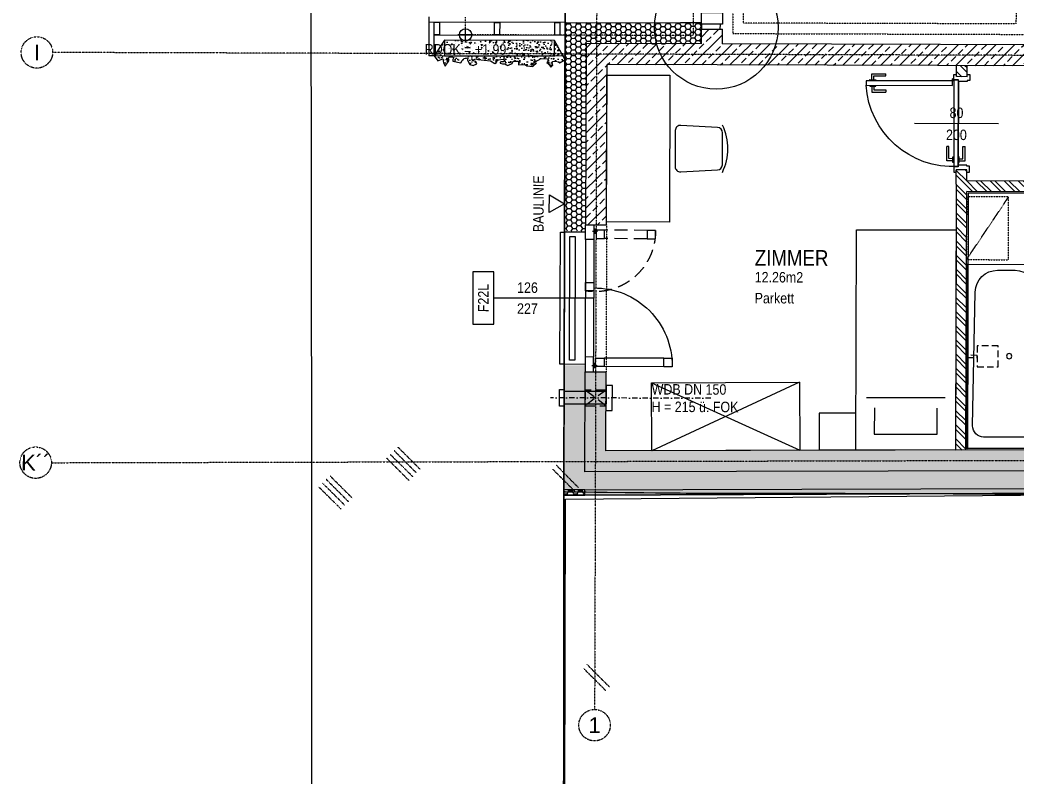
# Model space of a CAD drawing. Header units: millimetres. Extents: x -378801 to -302223, y -36469 to 154078.
# Drawn here: x -366939 to -357427, y 17063 to 24286 of the extents above; entities that cross this region are included whole.
import ezdxf
from ezdxf.enums import TextEntityAlignment as Align

# ---------------------------------------------------------------- set-up
doc = ezdxf.new("R2010")
doc.units = ezdxf.units.MM
doc.linetypes.add('HIDDEN2', pattern=[0.1875, 0.125, -0.0625])
doc.linetypes.add('STRICHPUNKT', pattern=[1, 0.5, -0.25, 0, -0.25])
for name, color, linetype in [('00_HLP---------M0', 6, 'Continuous'), ('00_HLP-G00-L01-M0', 6, 'Continuous'), ('01-BFL-G00-L01-M0', 10, 'Continuous'), ('01-SYM-G00-L01-M0', 8, 'Continuous'), ('01-TXT---------M0', 1, 'Continuous'), ('01-TXT---------PP', 1, 'Continuous'), ('01-TXT-G00-L01-M0', 1, 'Continuous'), ('02-ABB-G00-L01-M0', 50, 'Continuous'), ('02-ANS-G00-L01-M0', 8, 'Continuous'), ('02-AXO-G00-L01-M0', 8, 'STRICHPUNKT'), ('02-DIM-G00-L01-BEHÖRDE', 20, 'Continuous'), ('02-FIL-G00-L01-GRÜN', 72, 'Continuous'), ('02-FIL-G00-L01-LILA', 223, 'Continuous'), ('02-FIL-G00-L01-ORANGE', 40, 'Continuous'), ('02-FIL-G00-L01-STB', 8, 'Continuous'), ('02-FLI-G00-L01-M0', 141, 'Continuous'), ('02-HID-G00-L01-M0', 8, 'HIDDEN2'), ('02-TWA---------M0', 4, 'Continuous'), ('02-TWA-G00-L01-M0', 4, 'Continuous'), ('02-TWB-G00-L01-M0', 5, 'Continuous'), ('02-WDA---------M0', 8, 'Continuous'), ('02-WDA-G00-L01-M0', 8, 'Continuous'), ('02-ZWA---------M0', 2, 'Continuous'), ('02-ZWA-G00-L01-M0', 2, 'Continuous'), ('04-HLP---------M0', 8, 'HIDDEN2'), ('04-STO---------M0', 1, 'Continuous'), ('04-STO-G00-L01-M0', 1, 'Continuous'), ('04-SYM---------EP', 8, 'Continuous'), ('04-SYM-G00-L01-EP', 8, 'Continuous'), ('04-TXT---------EP', 8, 'Continuous'), ('04-TXT-G00-L01-M0', 8, 'Continuous'), ('04-TXT-G00-L01-POS', 8, 'Continuous'), ('05-STO--------M0', 1, 'Continuous'), ('05-SYM---------M0', 8, 'Continuous'), ('05-SYM--------M0', 8, 'Continuous'), ('05-SYM-G00-L01-M0', 8, 'Continuous'), ('05-TXT---------PP', 8, 'Continuous'), ('05-TXT--------M0', 8, 'Continuous'), ('05-TXT-G00-L01-M0', 8, 'Continuous'), ('07-SAN---------M0', 8, 'Continuous'), ('07-SAN-G00-L01-M0', 8, 'Continuous'), ('07_MOB-G00-L01-M0', 6, 'HIDDEN2'), ('09-SYM-G00-L01-GEHSTEIG', 8, 'Continuous')]:
    doc.layers.add(name, color=color, linetype=linetype)
doc.layers.add('09-VER-G00-L01-DÄMMUNG', color=3, linetype='Continuous', plot=False)
doc.layers.add('09-VER-G00-L01-GEBÄUDE', color=5, linetype='Continuous', plot=False)
doc.layers.add('09-VER-G00-L01-GRUNDSTÜCKSGRENZE', color=161, linetype='Continuous', lineweight=25)
doc.styles.add('ARIAL', font='arial.ttf', dxfattribs={"width": 0.85})
doc.styles.get("Standard").update_dxf_attribs({"font": 'arial.ttf'})
pattern_1 = [(0.26447, (-337081.752, 30520.496), (47.497575, 27.715835), [31.75, -63.5]), (120.26447, (-337081.752, 30520.496), (-47.751405, 27.27619), [31.75, -63.5]), (60.26447, (-337081.752, 30520.496), (-0.25383, 54.992024), [-63.5, 31.75])]
pattern_2 = [(44.82971, (-389052.15, -18110.56), (-89.53527, 90.06906), []), (44.82971, (-388962.35, -18110.83), (-89.53527, 90.06906), [63.5, -31.75])]
pattern_3 = [(134.82971, (-389052.15, -18110.56), (-67.5518, -67.15145), []), (134.82971, (-389052.02, -18065.66), (-67.5518, -67.15145), [])]

# ---------------------------------------------------------------- blocks, each defined once
blk = doc.blocks.new('05-TXT')
at = {"layer": '05-TXT--------M0'}
blk.add_line((-0.4, 0), (0.4, 0), dxfattribs=at)
at = {"layer": '05-TXT--------M0', "color": 8, "style": 'ARIAL', "width": 0.85}
blk.add_attdef('BREITE', text='', height=0.1, dxfattribs=at).set_placement((0, 0.05), align=Align.CENTER)
blk.add_attdef('HÖHE', text='', height=0.1, rotation=360, dxfattribs=at).set_placement((0, -0.06), align=Align.TOP_CENTER)
blk = doc.blocks.new('01-SQM')
at = {"layer": '01-TXT---------M0', "color": 1, "style": 'ARIAL', "width": 0.85}
blk.add_attdef('ROOM', (0, 0), '', height=0.15, dxfattribs=at)
blk.add_attdef('AREA', text='', height=0.1, dxfattribs=at).set_placement((0, -0.06), align=Align.TOP_LEFT)
at = {"layer": '01-TXT---------PP', "color": 1, "style": 'ARIAL', "width": 0.85}
blk.add_attdef('NR', text='', height=0.15, dxfattribs=at).set_placement((-0.1173, 0), align=Align.RIGHT)
blk.add_attdef('FLOOR', text='', height=0.1, dxfattribs=at).set_placement((0, -0.26), align=Align.TOP_LEFT)
blk = doc.blocks.new('FENSTER_140')
at = {"layer": '02-WDA---------M0'}
for points in [[(0.07, -0.2), (0.07, -0.4)], [(1.33, -0.2), (1.33, -0.4)]]:
    blk.add_lwpolyline(points, dxfattribs=at)
at = {"layer": '04-HLP---------M0', "linetype": 'Continuous'}
for points in [[(0.13, 0.55), (0.13, 0.63), (0.05, 0.63), (0.05, 0.55)], [(0.13, -0.1), (0.13, -0.02), (0.05, -0.02), (0.05, -0.1)]]:
    blk.add_lwpolyline(points, close=True, dxfattribs=at)
for points in [[(0.05, 0.55), (0.05, -0.02)], [(0.13, 0.55), (0.13, -0.02)]]:
    blk.add_lwpolyline(points, dxfattribs=at)
at = {"layer": '04-HLP---------M0'}
for points in [[(1.27, 0.3874), (1.27, 0.4674), (1.35, 0.4674), (1.35, 0.3874)], [(1.27, -0.1), (1.27, -0.02), (1.35, -0.02), (1.35, -0.1)]]:
    blk.add_lwpolyline(points, close=True, dxfattribs=at)
for points in [[(1.27, 0.3874), (1.27, -0.02)], [(1.35, 0.3874), (1.35, -0.02)], [(0.059, -0.135), (0.059, -0.085)], [(1.341, -0.135), (1.341, -0.085)], [(0.034, -0.11), (0.084, -0.11)], [(1.366, -0.11), (1.316, -0.11)]]:
    blk.add_lwpolyline(points, dxfattribs=at)
at = {"layer": '04-HLP---------M0', "linetype": 'Continuous'}
blk.add_arc((0.059, -0.11), 0.74, 359.09057, 90.46457, dxfattribs=at)
at = {"layer": '04-HLP---------M0'}
blk.add_arc((1.341, -0.11), 0.5775, 89.17818, 188.24632, dxfattribs=at)
at = {"layer": '04-STO---------M0'}
for points in [[(0.14, -0.2), (0, -0.2), (0, -0.12), (0.14, -0.12)], [(0.77, -0.2), (0.85, -0.2), (0.85, -0.12), (0.77, -0.12)], [(1.26, -0.2), (1.4, -0.2), (1.4, -0.12), (1.26, -0.12)]]:
    blk.add_lwpolyline(points, close=True, dxfattribs=at)
at = {"layer": '04-SYM---------EP'}
for p, q in [((1.26, -0.12), (0.14, -0.12)), ((1.26, -0.2), (0.14, -0.2))]:
    blk.add_line(p, q, dxfattribs=at)
blk = doc.blocks.new('04-TXT')
blk.add_line((0, 0), (0.9529, 0))
at = {"layer": '04-TXT---------EP', "color": 8, "style": 'ARIAL', "width": 0.85}
blk.add_attdef('WIDTH', text='', height=0.1, dxfattribs=at).set_placement((0.6322, 0.05), align=Align.CENTER)
blk.add_attdef('HEIGHT', text='', height=0.1, dxfattribs=at).set_placement((0.6322, -0.05), align=Align.TOP_CENTER)
blk = doc.blocks.new('TÜR-80_10er-WAND')
at = {"layer": '00_HLP---------M0'}
blk.add_lwpolyline([(0.4115, -0.025), (-0.4115, -0.025), (-0.4115, -0.025), (-0.4115, 0.017), (0.4115, 0.017)], close=True, dxfattribs=at)
for points in [[(0.4, 0.017), (-0.4, 0.017)], [(-0.375, 0.017), (-0.375, 0.027), (-0.32, 0.027), (-0.32, 0.017)], [(-0.3575, 0.027), (-0.3575, 0.083), (-0.2225, 0.083)], [(-0.3375, 0.027), (-0.3375, 0.063), (-0.2225, 0.063)], [(-0.2225, 0.063), (-0.2225, 0.083)], [(-0.375, -0.025), (-0.375, -0.035), (-0.32, -0.035), (-0.32, -0.025)], [(-0.3575, -0.035), (-0.3575, -0.091), (-0.2225, -0.091)], [(-0.3375, -0.035), (-0.3375, -0.071), (-0.2225, -0.071)], [(-0.2225, -0.071), (-0.2225, -0.091)]]:
    blk.add_lwpolyline(points, dxfattribs=at)
at = {"layer": '02-ZWA---------M0'}
for points in [[(-0.445, 0.1), (-0.445, 0)], [(0.445, 0.1), (0.445, 0)]]:
    blk.add_lwpolyline(points, dxfattribs=at)
at = {"layer": '05-STO--------M0'}
for points in [[(-0.465, 0.1), (-0.465, 0.125), (-0.41, 0.125), (-0.41, 0.1), (-0.4, 0.1), (-0.4, 0.017), (-0.415, 0.017), (-0.415, -0.025), (-0.465, -0.025), (-0.465, 0)], [(0.465, 0.1), (0.465, 0.125), (0.41, 0.125), (0.41, 0.1), (0.4, 0.1), (0.4, 0.017), (0.415, 0.017), (0.415, -0.025), (0.465, -0.025), (0.465, 0)]]:
    blk.add_lwpolyline(points, dxfattribs=at)
at = {"layer": '05-SYM---------M0'}
for points in [[(0.352, -0.8085), (0.296, -0.8085), (0.296, -0.6735)], [(0.316, -0.6735), (0.296, -0.6735)], [(0.352, -0.7885), (0.316, -0.7885), (0.316, -0.6735)], [(0.414, -0.8085), (0.47, -0.8085), (0.47, -0.6735)], [(0.414, -0.7885), (0.45, -0.7885), (0.45, -0.6735)], [(0.45, -0.6735), (0.47, -0.6735)], [(0.362, -0.826), (0.352, -0.826), (0.352, -0.771), (0.362, -0.771)], [(0.404, -0.826), (0.414, -0.826), (0.414, -0.771), (0.404, -0.771)]]:
    blk.add_lwpolyline(points, dxfattribs=at)
at = {"layer": '05-SYM--------M0'}
blk.add_lwpolyline([(0.404, -0.0395), (0.404, -0.8625), (0.404, -0.8625), (0.362, -0.8625), (0.362, -0.0395)], close=True, dxfattribs=at)
for points in [[(0.41, -0.036), (0.42, -0.036)], [(0.415, -0.031), (0.415, -0.041)]]:
    blk.add_lwpolyline(points, dxfattribs=at)
blk.add_circle((0.415, -0.036), 0.01, dxfattribs=at)
blk.add_arc((0.415, -0.036), 0.8282, 176.33088, 266.33088, dxfattribs=at)
blk = doc.blocks.new('FENSTER_235')
at = {"layer": '04-STO---------M0'}
for points in [[(0, 0), (0, -0.11), (0.2, -0.11), (0.2, 0)], [(0.18, -0.775), (0.18, -0.695), (0.1, -0.695), (0.1, -0.775)], [(0.08, -1.275), (0.08, -1.195), (0, -1.195), (0, -1.275)], [(0.18, -1.86), (0.18, -1.78), (0.1, -1.78), (0.1, -1.86)], [(0, -2.36), (0, -2.47), (0.2, -2.47), (0.2, -2.36)]]:
    blk.add_lwpolyline(points, close=True, dxfattribs=at)
at = {"layer": '04-SYM---------EP'}
for points in [[(0, -0.11), (0, -1.195)], [(0.08, -1.195), (0.08, -0.11)], [(0.1, -0.775), (0.1, -1.78)], [(0.18, -0.775), (0.18, -1.78)]]:
    blk.add_lwpolyline(points, dxfattribs=at)
blk = doc.blocks.new('WANDLÜFER')
at = {"layer": '02-TWA---------M0', "linetype": 'HIDDEN2', "ltscale": 0.75}
for points in [[(0.075, 0), (0.075, -0.2), (-0.075, -0.2), (-0.075, 0), (0.075, 0)], [(-0.075, 0), (0.075, -0.2)], [(0.075, 0), (-0.075, -0.2)]]:
    blk.add_lwpolyline(points, dxfattribs=at)
at = {"layer": '07-SAN---------M0', "linetype": 'STRICHPUNKT', "ltscale": 0.1}
blk.add_lwpolyline([(0, 1), (0, -0.53)], dxfattribs=at)
at = {"layer": '07-SAN---------M0'}
for points in [[(0, 0), (-0.12, 0), (-0.12, 0.06), (0.12, 0.06), (0.12, 0)], [(0.08, -0.4), (-0.08, -0.4), (-0.08, -0.445), (0.08, -0.445)]]:
    blk.add_lwpolyline(points, close=True, dxfattribs=at)
for points in [[(-0.06, 0), (-0.06, -0.4)], [(0.06, 0), (0.06, -0.4)]]:
    blk.add_lwpolyline(points, dxfattribs=at)
blk = doc.blocks.new('türachse&qualität')
at = {"layer": '05-SYM---------M0'}
blk.add_line((-0.4, 0), (-0.4, 0), dxfattribs=at)
at = {"layer": '05-TXT---------PP'}
blk.add_lwpolyline([(-0.5, -0.25), (-0.5, 0.25), (-0.7, 0.25), (-0.7, -0.25)], close=True, dxfattribs=at)
at = {"layer": '05-TXT---------PP', "color": 8, "style": 'ARIAL', "text_generation_flag": 6, "width": 0.85}
blk.add_attdef('POS.NR.', text='', height=0.1, rotation=270, dxfattribs=at).set_placement((-0.6529, -0.0112), align=Align.TOP_CENTER)
blk = doc.blocks.new('01-HK2')
for p, q in [((0.098, 0), (-0.098, 0)), ((0, -0.098), (0, 0.098))]:
    blk.add_line(p, q)
blk.add_circle((0, 0), 0.0773)
at = {"layer": '01-TXT---------M0', "color": 8, "style": 'ARIAL', "width": 0.85}
blk.add_attdef('HEIGHT', text='', height=0.1, rotation=360, dxfattribs=at).set_placement((0, 0.132), align=Align.BOTTOM_CENTER)
blk = doc.blocks.new('01-HK3')
blk.add_lwpolyline([(0, 0), (0.0423, 0.0732), (-0.0423, 0.0732)], close=True)
at = {"color": 0, "style": 'ARIAL', "width": 0.85}
blk.add_attdef('HEIGHT', text='', height=0.05, dxfattribs=at).set_placement((0, 0.35), align=Align.TOP_CENTER)
blk = doc.blocks.new('07-Badewanne_175x75')
blk.add_lwpolyline([(0, 0.75), (1.75, 0.75), (1.75, 0), (0, 0)], close=True)
blk.add_lwpolyline([(0.1059, 0.5866), (0.1059, 0.1634, 0.418658), (0.2134, 0.0575), (1.4885, 0.0792, 0.409076), (1.6971, 0.2909), (1.6971, 0.4591, 0.409783), (1.4885, 0.6708), (0.2134, 0.6925, 0.419369), (0.1059, 0.5866)], format="xyb", close=True)
at = {"linetype": 'HIDDEN2', "ltscale": 0.5}
for points in [[(0.775, 0.1), (0.775, 0.1), (0.775, 0.3), (0.975, 0.3), (0.975, 0.1)], [(0.865, 0), (0.865, 0.1), (0.885, 0.1), (0.885, 0)]]:
    blk.add_lwpolyline(points, close=True, dxfattribs=at)
blk.add_circle((0.878, 0.4045), 0.025)
blk = doc.blocks.new('möbel_schreibtisch')
at = {"flags": 128}
blk.add_lwpolyline([(0, -0.1), (-0.6, -0.1), (-0.6, 1.3), (0, 1.3)], close=True, dxfattribs=at)
blk.add_lwpolyline([(-1.056, 0.8021, 0.39805), (-1.1032, 0.7521), (-1.1032, 0.4467, 0.39805), (-1.056, 0.3968), (-0.706, 0.3774, 0.430564), (-0.6532, 0.4273), (-0.6532, 0.7716, 0.430564), (-0.706, 0.8215)], format="xyb", close=True, dxfattribs=at)
blk.add_arc((-0.6532, 0.5994), 0.5031, 153.43495, 206.56505)
blk = doc.blocks.new('BETT_90')
blk.add_lwpolyline([(0, 0.95), (-0.35, 0.95), (-0.35, 1.3), (0, 1.3)], close=True)
at = {"flags": 128}
blk.add_lwpolyline([(-2.1, 0.95), (-2.1, 0), (0, 0), (0, 0.95)], close=True, dxfattribs=at)
for points in [[(-0.5, 0.85), (-0.5, 0.1)], [(-0.4, 0.775), (-0.15, 0.775), (-0.15, 0.175), (-0.4, 0.175)]]:
    blk.add_lwpolyline(points)

msp = doc.modelspace()

# ---------------------------------------------------------------- hatches: boundary and pattern name
at = {"layer": '02-FIL-G00-L01-GRÜN', "true_color": 0x636466}
h = msp.add_hatch(dxfattribs=at)
h.set_pattern_fill('AR-CONC', color=251, scale=0.5, angle=467.16870486, style=0)
h.set_pattern_definition([(309.82971, (-388781.146, 73073.85), (91.11562, 7.69878), [9.525, -104.775]), (4.82971, (-388781.15, 73073.85), (-17.90525, -95.47553), [7.62, -83.82]), (259.37871, (-388773.55, 73074.49), (73.2107, -87.77632), [8.095, -89.045]), (313.64551, (-388781.22, 73048.45), (135.6014, 20.61824), [14.2875, -157.1625]), (263.1941, (-388769.92, 73050.16), (118.3339, -124.06502), [12.1425, -133.5675]), (8.6457, (-388781.22, 73048.45), (118.3341, -124.0648), [11.43, -125.73]), (338.82971, (-388768.5, 73054.76), (75.95908, 50.90723), [9.525, -104.775]), (33.82971, (-388768.5, 73054.76), (30.62717, -92.18542), [7.62, -83.82]), (288.37831, (-388762.17, 73059), (106.58603, -41.27839), [8.095, -89.045]), (322.32971, (-388781.146, 73073.847), (1.418643, -42.281922), [0, -82.804, 0, -85.09, 0, -84.1375]), (352.32971, (-388781.146, 73073.847), (33.260812, -50.189362), [0, -48.514, 0, -80.899, 0, -32.0675]), (32.32971, (-388809.467, 73073.93), (67.803511, 2.662867), [0, -31.75, 0, -99.06, 0, -131.445]), (42.32971, (-388822.167, 73073.97), (74.02648, -12.933314), [0, -41.275, 0, -65.786, 0, -93.345])])
h.paths.add_polyline_path([(-362988.5468, 23944.5669), (-362954.0043, 23895.4189), (-362903.8921, 23915.1865), (-362897.1118, 23877.9022), (-362882.6273, 23843.8437), (-362846.3594, 23896.106), (-362848.0766, 23913.3394), (-362864.3745, 23887.9652), (-362846.2609, 23929.2372), (-362821.053, 23934.0216), (-362799.4148, 23927.7728), (-362807.8708, 23907.919), (-362810.1308, 23891.1389), (-362732.1288, 23877.0331), (-362719.2491, 23897.7573), (-362701.0632, 23919.3494), (-362667.3952, 23923.844), (-362670.6249, 23902.4607), (-362646.895, 23859.5521), (-362615.7636, 23852.2741), (-362580.169, 23868.5352), (-362590.4889, 23890.122), (-362611.6381, 23896.5716), (-362623.5994, 23903.3934), (-362590.8171, 23914.0739), (-362572.0618, 23908.4297), (-362450.5323, 23895.6937), (-362410.2652, 23871.2236), (-362392.5595, 23879.7178), (-362389.7187, 23894.8784), (-362376.1, 23904.8634), (-362329.3675, 23911.4746), (-362313.0977, 23893.9886), (-362330.0032, 23886.7261), (-362347.4535, 23885.653), (-362356.4702, 23881.7423), (-362356.4986, 23872.1797), (-362335.1269, 23867.0537), (-362312.0476, 23868.6724), (-362296.7958, 23857.7607), (-362283.3127, 23849.6668), (-362243.8415, 23871.3278), (-362233.0925, 23893.5716), (-362183.0066, 23892.2978), (-362182.996, 23857.4224), (-362121.7921, 23860.9437), (-362102.6463, 23846.8923), (-362047.1726, 23841.5443), (-362012.6842, 23873.8179), (-362037.8006, 23853.9561), (-362065.2752, 23857.6656), (-362047.2577, 23871.0498), (-362022.4456, 23887.2888), (-361966.1591, 23918.9795), (-361906.5151, 23914.302), (-361897.5519, 23900.2126), (-361912.8108, 23878.8828), (-361896.5286, 23865.8969), (-361875.3649, 23834.4961), (-361854.4811, 23854.6842), (-361862.8494, 23879.4595), (-361856.6323, 23888.4409), (-361831.2982, 23891.1782), (-361802.0451, 23886.5915), (-361789.1278, 23877.5527), (-361738.6545, 23906.4904), (-361838.1061, 24091.1484), (-362888.1015, 24094.269)])
at = {"layer": '02-FIL-G00-L01-LILA', "true_color": 0x636466}
h = msp.add_hatch(dxfattribs=at)
h.set_pattern_fill('HONEY', color=251, scale=10, angle=107.16870486, style=0)
h.set_pattern_definition(pattern_1)
h.paths.add_polyline_path([(-361543.5166, 22270.2648), (-361543.3383, 22330.2645), (-361538.1966, 24060.2569), (-360438.2015, 24056.9876), (-360437.7854, 24196.987), (-360437.6368, 24246.9868), (-360437.607, 24256.9867), (-360637.6062, 24257.5811), (-361737.6013, 24260.8504), (-361743.5157, 22270.8592)])
h = msp.add_hatch(dxfattribs=at)
h.set_pattern_fill('HONEY', color=251, scale=10, angle=107.16870486, style=0)
h.set_pattern_definition(pattern_1)
h.paths.add_polyline_path([(-349747.0758, 21055.1996), (-349947.0749, 21055.794), (-349947.2532, 20995.7943), (-349950.2081, 20001.5771), (-361550.3415, 19973.9428), (-361547.4992, 20930.2707), (-361547.3208, 20990.2704), (-361747.32, 20990.8649), (-361750.849, 19803.4646), (-361550.8489, 19803.9411), (-349750.711, 19832.0519)])
h = msp.add_hatch(dxfattribs=at)
h.set_pattern_fill('HONEY', color=251, scale=10, angle=107.16870486, style=0)
h.set_pattern_definition(pattern_1)
h.paths.add_polyline_path([(-361750.849, 19803.4646), (-361751.0005, 19753.2061), (-361551, 19753.1018), (-361550.8489, 19803.9411)])
h = msp.add_hatch(dxfattribs=at)
h.set_pattern_fill('HONEY', color=251, scale=10, angle=107.16870486, style=0)
h.set_pattern_definition(pattern_1)
h.paths.add_polyline_path([(-361550.8489, 19803.9411), (-361550.7405, 19753.1024), (-351085.9869, 19807.5707), (-351085.9228, 19828.8711)])
at = {"layer": '02-FIL-G00-L01-ORANGE', "true_color": 0x636466}
h = msp.add_hatch(dxfattribs=at)
h.set_pattern_fill('ANSI32', color=251, scale=10, angle=197.16870486, style=0)
h.set_pattern_definition(pattern_3)
h.paths.add_polyline_path([(-357903.8071, 23849.4543), (-358003.8066, 23849.7515), (-358004.1187, 23744.752), (-357904.1191, 23744.4548)])
h = msp.add_hatch(dxfattribs=at)
h.set_pattern_fill('ANSI32', color=251, scale=10, angle=197.16870486, style=0)
h.set_pattern_definition(pattern_3)
h.paths.add_polyline_path([(-357032.0802, 22746.8586), (-357907.0763, 22749.4592), (-357906.7643, 22854.4587), (-358006.7638, 22854.7559), (-358007.1651, 22719.7565), (-358014.7064, 20182.3661), (-357914.7052, 20182.6043), (-357907.3735, 22649.4596), (-357032.3774, 22646.859)])
at = {"layer": '02-FIL-G00-L01-STB', "true_color": 0x636466}
h = msp.add_hatch(dxfattribs=at)
h.set_pattern_fill('ANSI33', color=251, scale=20, angle=107.16870486, style=0)
h.set_pattern_definition(pattern_2)
h.paths.add_polyline_path([(-355038.2253, 24040.9385), (-360238.2023, 24056.3932), (-360237.7863, 24196.3926), (-360437.7854, 24196.987), (-360438.2015, 24056.9876), (-361538.1966, 24060.2569), (-361543.3383, 22330.2645), (-361467.3386, 22330.0387), (-361467.3386, 22330.0386), (-361343.3392, 22329.6701), (-361338.7919, 23859.6634), (-355038.8197, 23840.9393)])
h = msp.add_hatch(dxfattribs=at)
h.set_pattern_fill('ANSI33', color=251, scale=20, angle=107.16870486, style=0)
h.set_pattern_definition(pattern_2)
h.paths.add_polyline_path([(-353893.0006, 22432.5277), (-354092.9997, 22433.1221), (-354099.6614, 20191.6927), (-361349.7447, 20174.4212), (-361347.5001, 20929.6763), (-361471.4995, 20930.0448), (-361471.4995, 20930.0448), (-361547.4992, 20930.2707), (-361550.3415, 19973.9428), (-349950.2081, 20001.5771), (-349947.2532, 20995.7943), (-350023.2529, 20996.0201), (-350023.2529, 20996.0202), (-350147.2523, 20996.3887), (-350149.616, 20201.1026), (-353899.6591, 20192.1691)])

# ---------------------------------------------------------------- linework, layer by layer
at = {"layer": '00_HLP-G00-L01-M0', "color": 251, "true_color": 0x636466}
for points in [[(-362988.5468, 23944.5669), (-362954.0043, 23895.4189), (-362903.8921, 23915.1865), (-362897.1118, 23877.9022), (-362882.6273, 23843.8437), (-362846.3594, 23896.106), (-362848.0766, 23913.3394), (-362864.3745, 23887.9652), (-362846.2609, 23929.2372), (-362821.053, 23934.0216), (-362799.4148, 23927.7728), (-362807.8708, 23907.919), (-362810.1308, 23891.1389), (-362732.1288, 23877.0331), (-362719.2491, 23897.7573), (-362701.0632, 23919.3494), (-362667.3952, 23923.844), (-362670.6249, 23902.4607), (-362646.895, 23859.5521), (-362615.7636, 23852.2741), (-362580.169, 23868.5352), (-362590.4889, 23890.122), (-362611.6381, 23896.5716), (-362623.5994, 23903.3934), (-362590.8171, 23914.0739), (-362572.0618, 23908.4297), (-362450.5323, 23895.6937), (-362410.2652, 23871.2236), (-362392.5595, 23879.7178), (-362389.7187, 23894.8784), (-362376.1, 23904.8634), (-362329.3675, 23911.4746), (-362313.0977, 23893.9886), (-362330.0032, 23886.7261), (-362347.4535, 23885.653), (-362356.4702, 23881.7423), (-362356.4986, 23872.1797), (-362335.1269, 23867.0537), (-362312.0476, 23868.6724), (-362296.7958, 23857.7607), (-362283.3127, 23849.6668), (-362243.8415, 23871.3278), (-362233.0925, 23893.5716), (-362183.0066, 23892.2978), (-362182.996, 23857.4224), (-362121.7921, 23860.9437), (-362102.6463, 23846.8923), (-362047.1726, 23841.5443), (-362012.6842, 23873.8179), (-362037.8006, 23853.9561), (-362065.2752, 23857.6656), (-362047.2577, 23871.0498), (-362022.4456, 23887.2888), (-361966.1591, 23918.9795), (-361906.5151, 23914.302), (-361897.5519, 23900.2126), (-361912.8108, 23878.8828), (-361896.5286, 23865.8969), (-361875.3649, 23834.4961), (-361854.4811, 23854.6842), (-361862.8494, 23879.4595), (-361856.6323, 23888.4409), (-361831.2982, 23891.1782), (-361802.0451, 23886.5915), (-361789.1278, 23877.5527), (-361738.6545, 23906.4904), (-361838.1061, 24091.1484), (-362888.1015, 24094.269)], [(-359498.7355, 20181.4089), (-360912.1583, 20174.5353), (-360913.9089, 20824.5329), (-359503.9621, 20830.8618), (-359498.7355, 20181.4089)]]:
    msp.add_lwpolyline(points, close=True, dxfattribs=at)
for points in [[(-359503.9621, 20830.8618), (-360912.1583, 20174.5353)], [(-360913.9089, 20824.5329), (-359498.7355, 20181.4089)]]:
    msp.add_lwpolyline(points, dxfattribs=at)
msp.add_circle((-360296.7226, 24214.5831), 589.6297, dxfattribs=at)
at = {"layer": '01-BFL-G00-L01-M0', "color": 251, "linetype": 'HIDDEN2', "ltscale": 3, "true_color": 0x636466}
msp.add_lwpolyline([(-361722.5033, 68245.0895), (-361697.3705, 37963.3866), (-361697.2627, 37833.3866), (-361751.0011, 19752.2959), (-361770.7692, -12943.2543)], dxfattribs=at)
at = {"layer": '02-ABB-G00-L01-M0', "color": 251, "true_color": 0x636466}
msp.add_lwpolyline([(-361750.9984, 19753.2061), (-361750.9108, 19782.6599), (-360290.1227, 19768.7425), (-358036.9836, 19763.7114), (-356840.6572, 19756.5663)], dxfattribs=at)
at = {"layer": '02-ANS-G00-L01-M0', "color": 251, "true_color": 0x636466}
for points in [[(-361838.5519, 23941.149), (-361838.1061, 24091.1484), (-362888.1015, 24094.269), (-362888.5473, 23944.2697)], [(-361643.6648, 22220.5622), (-361647.1718, 21040.5674), (-361697.1716, 21040.716), (-361693.6645, 22220.7108)]]:
    msp.add_lwpolyline(points, close=True, dxfattribs=at)
for points in [[(-361738.5524, 23940.8518), (-362988.5468, 23944.5669)], [(-361747.2902, 21000.8648), (-361787.2901, 21000.9837), (-361783.5453, 22260.9781), (-361743.5454, 22260.8592)]]:
    msp.add_lwpolyline(points, dxfattribs=at)
at = {"layer": '02-AXO-G00-L01-M0', "color": 251, "true_color": 0x636466}
for points in [[(-361390.5025, 40107.4833), (-361457.0768, 17707.5822)], [(-345608.5642, 23912.9123), (-366626.9719, 23975.3807)], [(-363156.8131, 19964.0194), (-363369.397, 20175.6987)], [(-363121.5332, 19999.4501), (-363334.1171, 20211.1293)], [(-366638.6033, 20061.8103), (-333699.7929, 20140.3513)], [(-363227.3729, 19893.1581), (-363439.9567, 20104.8374)], [(-363192.093, 19928.5888), (-363404.6768, 20140.268)], [(-361644.8287, 19787.9172), (-361856.3294, 20000.6787)], [(-361609.3685, 19823.1673), (-361820.8691, 20035.9288)], [(-363803.6672, 19689.3186), (-364016.251, 19900.9978)], [(-363768.3873, 19724.7492), (-363980.9711, 19936.4285)], [(-363874.2269, 19618.4573), (-364086.8108, 19830.1365)], [(-363838.947, 19653.8879), (-364051.5309, 19865.5672)], [(-361350.4768, 17887.099), (-361561.9774, 18099.8605)], [(-361315.0165, 17922.3491), (-361526.5172, 18135.1106)]]:
    msp.add_lwpolyline(points, dxfattribs=at)
for centre in [(-366776.9712, 23975.8265), (-366788.6027, 20062.2561), (-361457.5226, 17557.5829)]:
    msp.add_circle(centre, 150, dxfattribs=at)
at = {"layer": '02-FLI-G00-L01-M0', "color": 251, "true_color": 0x636466}
msp.add_lwpolyline([(-357052.4219, 22631.9186), (-357419.9203, 22633.0108), (-357892.4182, 22634.4151), (-357899.6605, 20197.6402), (-357164.652, 20199.3911), (-357163.7965, 20487.2401), (-355163.8054, 20481.296), (-355160.9522, 21441.2917), (-355030.9527, 21440.9054), (-355032.8103, 20815.9081), (-354112.8144, 20813.1738), (-354108.6683, 22208.1677), (-355158.6637, 22211.2883), (-355157.4303, 22626.2865), (-356122.426, 22629.1545)], dxfattribs=at)
at = {"layer": '02-HID-G00-L01-M0', "color": 251, "true_color": 0x636466}
for points in [[(-362669.0811, 30493.6464), (-362668.5759, 30663.6456), (-362668.5759, 30663.6456), (-360498.5855, 30657.1962), (-360498.5855, 30657.1962), (-360517.9633, 24137.225), (-360517.9633, 24137.225), (-362687.9538, 24143.6744), (-362687.4485, 24313.6737)], [(-360230.2966, 26716.3814), (-360237.6377, 24246.3924)], [(-361343.3392, 22329.6701), (-361347.5001, 20929.6763)]]:
    msp.add_lwpolyline(points, dxfattribs=at)
at = {"layer": '02-HID-G00-L01-M0', "color": 251, "ltscale": 0.5, "true_color": 0x636466}
msp.add_lwpolyline([(-361747.2902, 21000.8648), (-361743.5454, 22260.8592)], dxfattribs=at)
at = {"layer": '02-TWA-G00-L01-M0', "color": 251, "true_color": 0x636466}
for p, q in [((-361343.3392, 22329.6701), (-361338.7919, 23859.6634)), ((-361550.3415, 19973.9428), (-361547.4992, 20930.2707)), ((-361349.7447, 20174.4212), (-361347.5001, 20929.6763)), ((-354099.6614, 20191.6927), (-361349.7447, 20174.4212)), ((-349950.2081, 20001.5771), (-361550.3415, 19973.9428))]:
    msp.add_line(p, q, dxfattribs=at)
for points in [[(-362987.9524, 24144.566), (-362987.5958, 24264.5655), (-362937.596, 24264.4169), (-362937.9527, 24144.4174), (-362987.9524, 24144.566)], [(-362412.955, 24142.8571), (-362412.5983, 24262.8566), (-362362.5985, 24262.708), (-362362.9552, 24142.7085), (-362412.955, 24142.8571)], [(-361837.9575, 24141.1481), (-361837.6009, 24261.1476), (-361787.6011, 24260.999), (-361787.9577, 24140.9995), (-361837.9575, 24141.1481)], [(-360438.2015, 24056.9876), (-360437.7854, 24196.987)], [(-360437.7854, 24196.987), (-360237.7863, 24196.3926)], [(-360238.2023, 24056.3932), (-360237.7863, 24196.3926)], [(-360438.2015, 24056.9876), (-361538.1966, 24060.2569), (-361543.3383, 22330.2645)], [(-355038.2253, 24040.9385), (-360238.2023, 24056.3932)], [(-355038.8197, 23840.9393), (-361338.7919, 23859.6634)], [(-361543.3383, 22330.2645), (-361343.3392, 22329.6701)], [(-361547.4992, 20930.2707), (-361347.5001, 20929.6763)]]:
    msp.add_lwpolyline(points, dxfattribs=at)
at = {"layer": '02-TWB-G00-L01-M0', "color": 251, "true_color": 0x636466}
msp.add_lwpolyline([(-361784.9933, -36469.4649), (-361779.146, 1012.4581), (-361735.3164, 19712.9754), (-350885.9808, 19809.3473), (-351010.6426, 6505.9719), (-346158.9366, 6487.2965), (-346091.2554, 10403.5859), (-334728.0149, 10410.6549), (-334728.0149, 10410.6549), (-334717.9781, -1306.0422), (-346151.0972, -1291.921), (-346116.4902, 2826.7093), (-351015.9682, 2830.6254), (-351020.1742, -12671.39)], dxfattribs=at)
at = {"layer": '02-WDA-G00-L01-M0', "color": 251, "true_color": 0x636466}
msp.add_line((-361750.849, 19803.4646), (-349750.711, 19832.0519), dxfattribs=at)
for points in [[(-361743.5454, 22260.8592), (-361737.6013, 24260.8504), (-360637.6062, 24257.5811)], [(-360437.607, 24256.9867), (-360637.6062, 24257.5811)], [(-361750.849, 19803.4646), (-361747.2902, 21000.8648)]]:
    msp.add_lwpolyline(points, dxfattribs=at)
msp.add_lwpolyline([(-361750.849, 19803.4646), (-361751.0005, 19753.2061), (-361551, 19753.1018), (-361550.8489, 19803.9411)], close=True, dxfattribs=at)
at = {"layer": '02-ZWA-G00-L01-M0', "color": 251, "true_color": 0x636466}
for p, q in [((-357907.0763, 22749.4592), (-357906.7643, 22854.4587)), ((-358007.1651, 22719.7565), (-358014.7064, 20182.3661)), ((-357914.7052, 20182.6043), (-357907.3735, 22649.4596)), ((-357032.3774, 22646.859), (-357907.3735, 22649.4596)), ((-357914.7052, 20182.6043), (-357914.7052, 20182.6043))]:
    msp.add_line(p, q, dxfattribs=at)
for points in [[(-363037.447, 24314.7139), (-363038.5466, 23944.7155)], [(-361737.6013, 24260.8504), (-363037.5956, 24264.7141)], [(-362988.5468, 23944.5669), (-362987.9524, 24144.566), (-361737.958, 24140.8509), (-361738.5524, 23940.8518)], [(-362987.9524, 24144.566), (-361737.958, 24140.8509)], [(-362988.5468, 23944.5669), (-363038.5466, 23944.7155)], [(-358004.1187, 23744.752), (-358003.8066, 23849.7515)], [(-357904.1191, 23744.4548), (-357903.8071, 23849.4543)], [(-358007.1651, 22719.7565), (-358006.7638, 22854.7559)], [(-357032.0802, 22746.8586), (-357907.0763, 22749.4592)]]:
    msp.add_lwpolyline(points, dxfattribs=at)
at = {"layer": '04-STO-G00-L01-M0', "color": 251, "true_color": 0x636466}
msp.add_lwpolyline([(-360437.7854, 24196.987), (-360257.7862, 24196.452), (-360257.6376, 24246.4518), (-360437.6368, 24246.9868)], close=True, dxfattribs=at)
at = {"layer": '07_MOB-G00-L01-M0', "color": 251, "true_color": 0x636466}
for points in [[(-358704.5088, 24251.8358), (-360037.6088, 24255.7979), (-360035.5284, 24955.7948), (-360135.5279, 24956.092), (-360137.9056, 24156.0955), (-357337.9179, 24147.7738), (-357333.4598, 25647.7671), (-357433.4594, 25648.0643), (-357433.4594, 25648.0643), (-357433.4594, 25648.0643), (-357437.6203, 24248.0705), (-358704.5088, 24251.8358)], [(-357909.3054, 21999.4625), (-357507.5239, 22598.271)]]:
    msp.add_lwpolyline(points, dxfattribs=at)
msp.add_lwpolyline([(-357907.5222, 22599.4598), (-357909.3054, 21999.4625), (-357509.3072, 21998.2736), (-357507.5239, 22598.271)], close=True, dxfattribs=at)
at = {"layer": '09-SYM-G00-L01-GEHSTEIG', "color": 251, "true_color": 0x636466}
msp.add_lwpolyline([(-364162.8804, -14885.902), (-364145.0683, 1014.3122), (-364154.6018, 19789.9957), (-364176.5347, 37815.7539), (-364180.5173, 52909.8533)], dxfattribs=at)
at = {"layer": '09-VER-G00-L01-DÄMMUNG', "color": 251, "ltscale": 1, "true_color": 0x636466}
msp.add_lwpolyline([(-350886.8084, 19721.5797), (-351197.2417, 19729.2869), (-351732.2434, 19736.8665), (-352307.3214, 19743.6705), (-352631.3373, 19750.4633), (-353532.7972, 19750.6315), (-354231.8208, 19750.7316), (-355735.6654, 19755.6856), (-356840.6572, 19756.5663), (-358036.9836, 19763.7114), (-359068.593, 19766.8297), (-360290.1227, 19768.7425), (-361336.6324, 19778.7515), (-361736.6828, 19782.5257), (-361750.9108, 19782.6599)], dxfattribs=at)
at = {"layer": '09-VER-G00-L01-GEBÄUDE', "color": 251, "ltscale": 1, "true_color": 0x636466}
msp.add_line((-361776.8232, 2150.8796), (-361735.3164, 19712.9754), dxfattribs=at)
at = {"layer": '09-VER-G00-L01-GRUNDSTÜCKSGRENZE', "color": 251, "ltscale": 0.2, "true_color": 0x636466}
msp.add_line((-361751.0011, 19752.2959), (-361702.9463, 35921.0335), dxfattribs=at)
at = {"layer": '09-VER-G00-L01-GRUNDSTÜCKSGRENZE', "color": 251, "true_color": 0x636466}
msp.add_lwpolyline([(-307072.8328, -10354.6125), (-318236.149, -10251.1178), (-334731.7398, -10082.8632), (-334703.1183, 19861.2842), (-361621.0021, 19752.8197), (-361750.9984, 19753.2061), (-361702.9463, 35921.0335), (-361697.2627, 37833.3866), (-346703.7721, 37981.5509), (-324341.1847, 38084.7734), (-324420.1038, 19902.0663), (-324285.8875, 19903.26), (-307137.4969, 19972.3587)], close=True, dxfattribs=at)
at = {"layer": '09-VER-G00-L01-GRUNDSTÜCKSGRENZE', "color": 251, "ltscale": 0.2, "true_color": 0x636466}
for points in [[(-361621.0021, 19752.8197), (-334703.1183, 19861.2842)], [(-361770.7692, -12943.2543), (-361751.0011, 19752.2959)]]:
    msp.add_lwpolyline(points, dxfattribs=at)

# ---------------------------------------------------------------- block references
at = {"layer": '00_HLP-G00-L01-M0', "color": 251, "true_color": 0x636466, "yscale": 1000, "zscale": 1000}
for name, p, xscale, rotation in [('möbel_schreibtisch', (-361339.3863, 23659.6642), 1000, 179.8297128938713), ('BETT_90', (-358014.7064, 20182.3661), -1000, 89.85426270570461)]:
    msp.add_blockref(name, p, dxfattribs=dict(at, xscale=xscale, rotation=rotation))
at = {"layer": '01-SYM-G00-L01-M0', "color": 251, "true_color": 0x636466}
ref = msp.add_blockref('01-HK2', (-362687.9538, 24143.6744), dxfattribs=dict(at, xscale=757.5757580599915, yscale=757.5757580656485, zscale=757.5757580681662, rotation=359.829712689832))
ref.add_attrib('HEIGHT', 'RDOK = +1.99', dxfattribs={"layer": '01-TXT---------M0', "color": 8, "height": 100, "rotation": 359.82971269, "style": 'ARIAL', "width": 0.85}).set_placement((-362688.6038, 23924.9627), align=Align.BOTTOM_CENTER)
at = {"layer": '01-TXT-G00-L01-M0', "color": 251, "true_color": 0x636466, "xscale": 1000, "yscale": 1000, "zscale": 1000, "rotation": 359.8297129035844}
msp.add_blockref('01-SQM', (-359929.5228, 21941.9544), dxfattribs=at).add_auto_attribs({'ROOM': 'ZIMMER', 'AREA': '12.26m2', 'FLOOR': 'Parkett'})
at = {"layer": '02-DIM-G00-L01-BEHÖRDE', "color": 251, "true_color": 0x636466}
ref = msp.add_blockref('01-HK3', (-361742.7409, 22531.5516), dxfattribs=dict(at, xscale=-2000.000000016163, yscale=2000.000000025194, zscale=2000.000000000001, rotation=89.82971288860794))
ref.add_attrib('HEIGHT', 'BAULINIE', dxfattribs={"layer": '0', "color": 0, "extrusion": (0, 0, -1), "height": 100, "rotation": 270.17028711, "style": 'ARIAL', "text_generation_flag": 2, "width": 0.85}).set_placement((362042.7396, 22532.4433), align=Align.TOP_CENTER)
at = {"layer": '04-STO-G00-L01-M0', "color": 251, "true_color": 0x636466, "xscale": -1000, "yscale": 1000, "zscale": 1000, "rotation": 179.8297128985143}
msp.add_blockref('FENSTER_235', (-360437.6368, 24246.9868), dxfattribs=at)
at = {"layer": '04-SYM-G00-L01-EP', "color": 251, "true_color": 0x636466, "xscale": -1000, "yscale": 1000, "zscale": 1000, "rotation": 269.8297129120811}
msp.add_blockref('FENSTER_140', (-361347.5001, 20929.6763), dxfattribs=at)
at = {"layer": '04-TXT-G00-L01-M0', "color": 251, "true_color": 0x636466}
ref = msp.add_blockref('04-TXT', (-361465.4191, 21630.0298), dxfattribs=dict(at, xscale=-1000, yscale=1000, zscale=1000, rotation=359.829712905785))
ref.add_attrib('WIDTH', '126', dxfattribs={"layer": '04-TXT---------EP', "color": 8, "extrusion": (0, 0, -1), "height": 100, "rotation": 0.17028709, "style": 'ARIAL', "text_generation_flag": 2, "width": 0.85}).set_placement((362097.4311, 21681.9085), align=Align.CENTER)
ref.add_attrib('HEIGHT', '227', dxfattribs={"layer": '04-TXT---------EP', "color": 8, "extrusion": (0, 0, -1), "height": 100, "rotation": 0.17028709, "style": 'ARIAL', "text_generation_flag": 2, "width": 0.85}).set_placement((362097.7283, 21581.9089), align=Align.TOP_CENTER)
at = {"layer": '04-TXT-G00-L01-POS', "color": 251, "true_color": 0x636466}
ref = msp.add_blockref('türachse&qualität', (-361918.343, 21631.3759), dxfattribs=dict(at, xscale=1000, yscale=1000, zscale=1000, rotation=359.8296962201573))
ref.add_attrib('POS.NR.', 'F22L', dxfattribs={"layer": '05-TXT---------PP', "color": 8, "height": 100, "rotation": 269.82969621, "style": 'ARIAL', "text_generation_flag": 6, "width": 0.85}).set_placement((-362518.3404, 21633.1593), align=Align.MIDDLE_CENTER)
at = {"layer": '05-SYM-G00-L01-M0', "color": 251, "true_color": 0x636466, "xscale": -1000, "yscale": 1000, "zscale": 1000, "rotation": 269.8297131152632}
msp.add_blockref('TÜR-80_10er-WAND', (-358005.4413, 23299.7539), dxfattribs=at)
at = {"layer": '05-TXT-G00-L01-M0', "color": 251, "true_color": 0x636466, "xscale": 1000, "yscale": 1000, "zscale": 1000, "rotation": 359.8297129397423}
msp.add_blockref('05-TXT', (-358005.4413, 23299.7539), dxfattribs=at).add_auto_attribs({'BREITE': '80', 'HÖHE': '200'})
at = {"layer": '07-SAN-G00-L01-M0', "color": 251, "true_color": 0x636466, "xscale": -1000, "yscale": 1000, "zscale": 1000}
for name, p, rotation in [('07-Badewanne_175x75', (-357909.6495, 20201.3508), 269.8297129045297), ('WANDLÜFER', (-361348.2431, 20679.6774), 269.8297128909713)]:
    msp.add_blockref(name, p, dxfattribs=dict(at, rotation=rotation))

# ---------------------------------------------------------------- texts
at = {"layer": '02-AXO-G00-L01-M0', "color": 251, "true_color": 0x636466, "char_height": 150, "width": 246.7, "attachment_point": 5}
for s, insert, rotation in [('{\\fArial|b0|i0|c0|p34;I}', (-366776.9712, 23975.8265), 359.8297129), ('{\\fArial|b0|i0|c0|p34;K´´}', (-366788.6027, 20062.2561), 359.82966729), ('{\\fArial|b0|i0|c0|p34;1}', (-361457.5226, 17557.5829), 359.82966358)]:
    msp.add_mtext(s, dxfattribs=dict(at, insert=insert, rotation=rotation))
at = {"layer": '07-SAN-G00-L01-M0', "color": 251, "true_color": 0x636466, "insert": (-360913.2449, 20678.3845), "char_height": 100, "width": 1538, "attachment_point": 4, "rotation": 359.82971291, "style": 'ARIAL'}
msp.add_mtext('WDB DN 150\\PH = 215 ü. FOK', dxfattribs=at)

doc.saveas('drawing.dxf')
